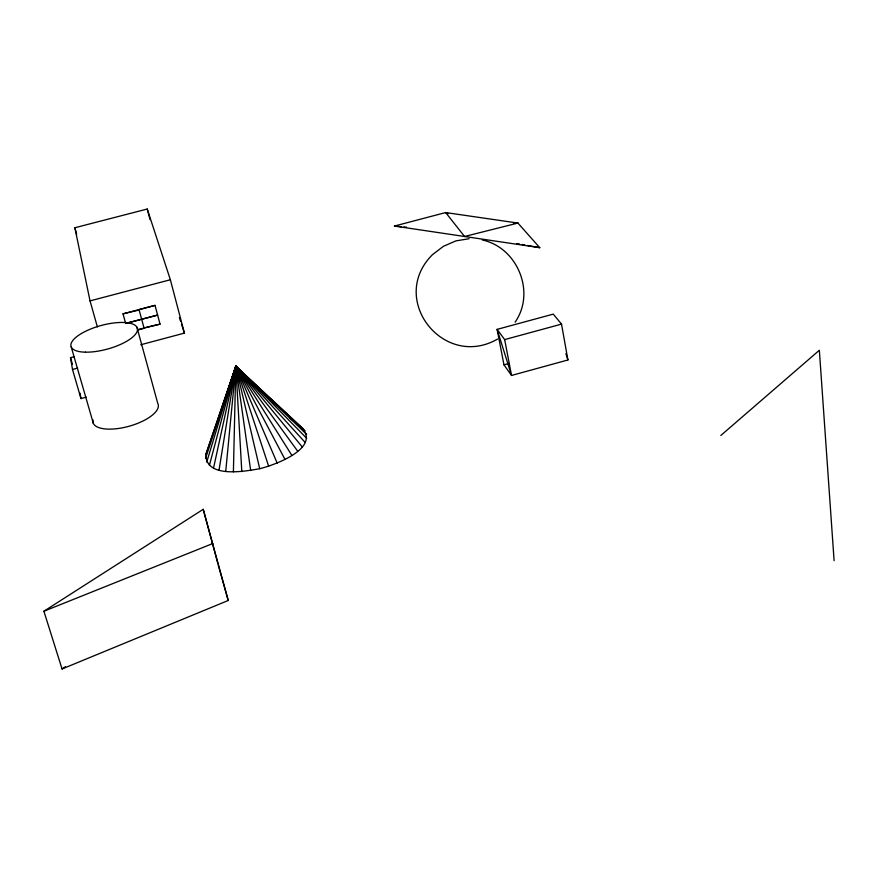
<?xml version="1.0" encoding="UTF-8"?>
<svg xmlns="http://www.w3.org/2000/svg" width="878" height="878" viewBox="0 0 878 878"><rect width="100%" height="100%" fill="white"/><g stroke="black" fill="none" stroke-linecap="round" stroke-linejoin="round"><path stroke-width="1.32" d="M233.394 471.815L235.809 366.192L302.021 427.773C320.635 448.647 273.793 465.318 259.712 468.709C244.995 471.332 205.529 478.642 205.902 454.431L235.809 366.192L305.061 430.813M225.734 471.288L235.809 366.192L254.455 384.015M235.513 368.892L235.809 366.192L306.631 434.347M219.05 470.004L235.809 366.192L306.685 438.276M235.282 368.826L235.809 366.192L244.38 374.928M213.552 467.985L235.809 366.192L305.182 442.479M233.702 374.127L235.809 366.192L241.22 372.316M209.392 465.329L235.809 366.192L302.164 446.847M206.703 462.113L235.809 366.192L239.112 370.56M229.334 387.099L235.809 366.192L297.708 451.226M205.529 458.437L235.809 366.192L291.935 455.495M237.938 369.693L235.809 366.192L205.902 454.431M515.101 322.182C535.92 292.352 517.57 247.53 482.22 239.946M720.827 435.477L819.35 350.256L834.1 560.702M62.053 668.97L228.225 600.486L203.224 509.317L43.9 611.231L62.053 668.97L65.466 666.687M497.596 339.04C443.697 370.099 387.692 299.135 432.514 254.631L443.423 246.312L455.934 240.879L469.17 238.717M43.9 611.231L212.871 543.504M567.912 359.98L511.534 375.455L503.961 364.831L497.124 329.371L553.261 314.126L561.525 324.125L567.912 359.98L565.882 353.614M503.961 364.831L509.13 363.415M504.663 339.599L511.534 375.455L497.124 329.371L504.663 339.599L561.525 324.125M74.454 356.622L70.525 357.675L72.501 369.473L80.963 398.579L86.253 397.152M137.879 329.568L160.048 324.114L155.011 305.379L123.019 313.841L139.141 310.022L144.124 328.339L137.989 329.952M145.243 327.615L160.048 324.114M140.787 344.747L184.402 333.113L170.365 279.753L147.241 209.03L74.86 227.753L90.039 300.891L97.381 326.923M72.501 369.473L77.615 368.101M125.642 323.411L157.634 315.092L125.653 323.444L123.019 313.841M90.039 300.891L170.365 279.753M394.431 226.052L445.662 212.553L517.91 223.067L539.772 247.684L394.431 226.052L401.136 226.689M513.817 223.242L517.91 223.067L464.572 236.489L445.662 212.553L448.131 213.694M515.221 223.385L517.91 223.067M403.814 226.941L406.503 227.204M516.846 243.524L519.546 244.018M522.234 244.501L524.934 244.995M527.634 245.478L539.772 247.684M298.729 425.929L302.021 427.773M256.42 385.892L266.232 395.287M273.102 401.85L277.031 405.603M289.784 417.807L291.748 419.684M241.801 471.552L235.809 366.192L285.021 459.49M250.669 470.509L235.809 366.192L236.917 368.672M259.712 468.709L235.809 366.192L277.174 463.112M235.809 366.192L268.646 466.218M179.386 317.551L180.638 321.447M181.483 324.037L184.402 333.113M155.011 305.379L139.031 309.616M70.525 357.675L72.413 364.205M71.25 347.073L93.32 423.328M218.183 564.774L228.225 600.486M74.86 227.753L76.671 234.185M136.935 327.231L157.733 403.309A33.814 13.203 -15.6 0 1 127.31 426.719A33.814 13.203 -15.6 0 1 93.002 419.849M203.224 509.317L217.821 563.446M147.241 209.03L150.028 219.599M80.03 393.179L80.963 398.579M85.44 352.166A34.396 12.204 -15.3 0 0 137.429 330.391A34.396 12.204 -15.3 0 0 89.666 329.415A34.396 12.204 -15.3 0 0 85.44 352.166"/></g></svg>
